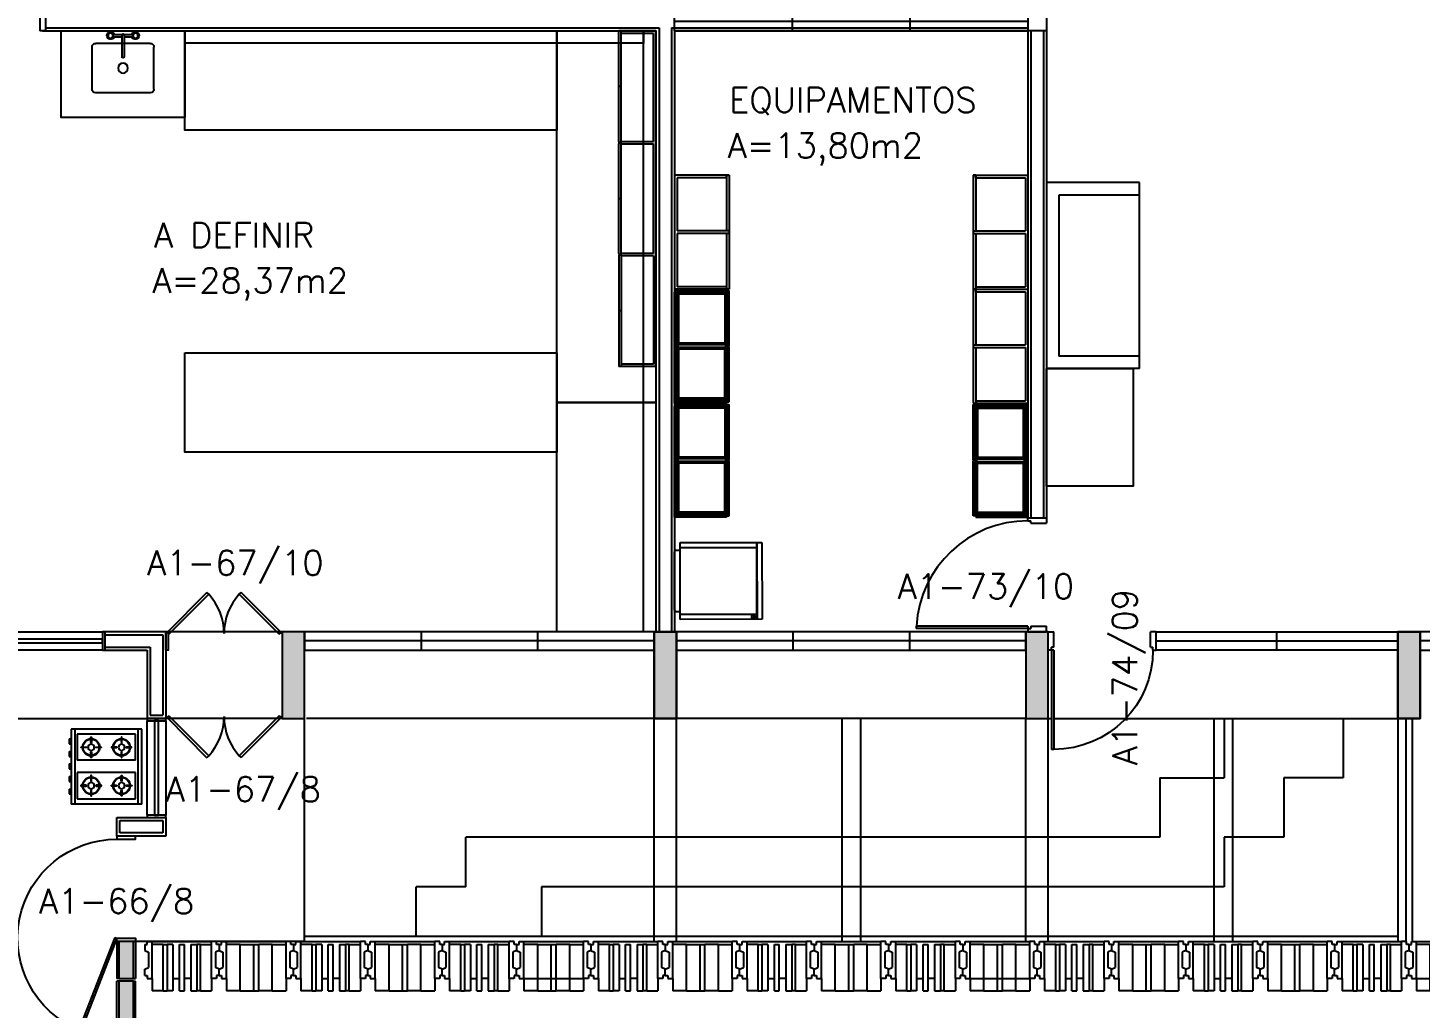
# Model space of a CAD drawing. Header units: inches. Extents: x -15 to 119, y -6 to 56.
# Drawn here: x 64.06 to 75.29, y -0.11 to 7.8 of the extents above; entities that cross this region are included whole.
import ezdxf

# ---------------------------------------------------------------- set-up
doc = ezdxf.new("R2010")
doc.units = ezdxf.units.IN
doc.header["$MEASUREMENT"] = 0
doc.header["$PDMODE"] = 1
doc.linetypes.add('HIDDEN', pattern=[9.525, 6.35, -3.175])
doc.linetypes.add('HIDDEN2', pattern=[4.7625, 3.175, -1.5875])
doc.layers.get('0').update_dxf_attribs({"linetype": 'CONTINUOUS'})
for name, color, linetype in [('ar-acesso', 2, 'CONTINUOUS'), ('ar-alv', 2, 'CONTINUOUS'), ('ar-armario180', 1, 'CONTINUOUS'), ('ar-armarioproj', 1, 'HIDDEN'), ('ar-brs', 1, 'CONTINUOUS'), ('ar-cap', 2, 'CONTINUOUS'), ('ar-castelo', 2, 'CONTINUOUS'), ('ar-copa', 1, 'CONTINUOUS'), ('ar-esc', 2, 'CONTINUOUS'), ('ar-esq', 2, 'CONTINUOUS'), ('ar-estc', 3, 'CONTINUOUS'), ('ar-estc-b', 253, 'CONTINUOUS'), ('ar-porta', 1, 'CONTINUOUS'), ('ar-proj', 1, 'HIDDEN'), ('ar-reboco', 2, 'CONTINUOUS'), ('armario piso-teto', 2, 'CONTINUOUS'), ('armario-proj', 1, 'HIDDEN2'), ('armariop-t01', 1, 'CONTINUOUS'), ('banc', 1, 'CONTINUOUS'), ('brs-proj', 1, 'HIDDEN'), ('brs1', 2, 'CONTINUOUS'), ('brs2', 1, 'CONTINUOUS'), ('brs3', 1, 'CONTINUOUS'), ('brs4', 1, 'CONTINUOUS'), ('brs5', 1, 'CONTINUOUS'), ('cap01', 2, 'CONTINUOUS'), ('cap02', 1, 'CONTINUOUS'), ('cong', 7, 'CONTINUOUS'), ('COZ1', 1, 'CONTINUOUS'), ('COZ2', 1, 'CONTINUOUS'), ('ENDEREÇO', 2, 'CONTINUOUS'), ('esq-01', 3, 'CONTINUOUS'), ('esq-02', 2, 'CONTINUOUS'), ('estc-01', 3, 'CONTINUOUS'), ('h-estc', 8, 'CONTINUOUS'), ('ptm', 2, 'CONTINUOUS'), ('ptm1', 1, 'CONTINUOUS'), ('TRNR1', 1, 'CONTINUOUS')]:
    doc.layers.add(name, color=color, linetype=linetype)
doc.styles.add('UNB-100', font='simplex.shx', dxfattribs={"height": 0.2})

# ---------------------------------------------------------------- blocks, each defined once
blk = doc.blocks.new('plr01-01p')
at = {"layer": 'h-estc'}
blk.add_hatch(color=256, dxfattribs=at).paths.add_polyline_path([(0.09, 0.075), (-0.09, 0.075), (-0.09, -0.625), (0.09, -0.625)])
at = {"layer": 'cong'}
blk.add_point((0, 0), dxfattribs=at)
at = {"layer": 'estc-01'}
blk.add_lwpolyline([(-0.09, 0.075), (-0.09, -0.625), (0.09, -0.625), (0.09, 0.075)], close=True, dxfattribs=at)
blk = doc.blocks.new('esq02-01p')
at = {"layer": 'cong'}
blk.add_point((0, 0), dxfattribs=at)
at = {"layer": 'esq-01'}
for p, q in [((2.91, 0), (0.09, 0)), ((1.03, -0.075), (1.03, 0.075)), ((1.97, -0.075), (1.97, 0.075))]:
    blk.add_line(p, q, dxfattribs=at)
at = {"layer": 'esq-02'}
blk.add_lwpolyline([(2.91, -0.075), (0.09, -0.075), (0.09, 0.075), (2.91, 0.075)], close=True, dxfattribs=at)
blk = doc.blocks.new('cp-01p')
at = {"layer": 'cap01'}
for p, q in [((-0.75, 0.75), (-0.75, 0.65)), ((-0.75, 0.75), (0, 0.75)), ((-0.725, 0.75), (0, 0.75)), ((0, -0.75), (0, 0.75)), ((-0.75, 0.65), (-0.1, 0.65)), ((-0.1, -0.65), (-0.1, 0.65)), ((-0.75, -0.65), (-0.1, -0.65)), ((-0.75, -0.65), (-0.75, -0.75)), ((-0.75, -0.75), (0, -0.75))]:
    blk.add_line(p, q, dxfattribs=at)
at = {"layer": 'cap02'}
blk.add_line((-0.75, 0.65), (-0.75, -0.65), dxfattribs=at)
blk = doc.blocks.new('pm-90-01p')
at = {"layer": 'cong'}
blk.add_point((0, 0), dxfattribs=at)
at = {"layer": 'ptm'}
for p, q in [((0.105, 0.075), (0.105, 0.975)), ((0.125, 0.975), (0.105, 0.975)), ((0.125, 0.075), (0.125, 0.975)), ((0.105, 0.075), (0.08, 0.075)), ((0.08, 0.075), (0.08, -0.075)), ((0.125, 0.075), (0.105, 0.075)), ((0.125, 0.075), (0.105, 0.075)), ((0.105, 0.075), (0.105, 0.05)), ((0.125, 0.05), (0.105, 0.05)), ((0.125, 0.05), (0.125, -0.075)), ((0.955, 0.05), (0.955, -0.075)), ((0.955, 0.05), (0.975, 0.05)), ((0.975, 0.075), (1, 0.075)), ((0.975, 0.075), (0.975, 0.05)), ((1, 0.075), (1, -0.075)), ((0.08, -0.075), (0.125, -0.075)), ((1, -0.075), (0.955, -0.075))]:
    blk.add_line(p, q, dxfattribs=at)
at = {"layer": 'ptm', "color": 1}
blk.add_arc((0.073, 0.074), 0.902, 0.054, 86.687, dxfattribs=at)
blk = doc.blocks.new('pm-80-01p')
at = {"layer": 'cong'}
blk.add_point((0, 0), dxfattribs=at)
at = {"layer": 'ptm'}
for p, q in [((0.105, 0.075), (0.105, 0.875)), ((0.125, 0.875), (0.105, 0.875)), ((0.125, 0.075), (0.125, 0.875)), ((0.105, 0.075), (0.08, 0.075)), ((0.08, 0.075), (0.08, -0.075)), ((0.125, 0.075), (0.105, 0.075)), ((0.105, 0.075), (0.105, 0.05)), ((0.125, 0.05), (0.105, 0.05)), ((0.125, 0.05), (0.125, -0.075)), ((0.905, 0.05), (0.905, -0.075)), ((0.905, 0.05), (0.925, 0.05)), ((0.925, 0.075), (0.95, 0.075)), ((0.925, 0.075), (0.925, 0.05)), ((0.95, 0.075), (0.95, -0.075)), ((0.08, -0.075), (0.125, -0.075)), ((0.95, -0.075), (0.905, -0.075))]:
    blk.add_line(p, q, dxfattribs=at)
at = {"layer": 'ptm', "color": 1}
blk.add_arc((0.125, 0.075), 0.8, 360, 90, dxfattribs=at)
blk = doc.blocks.new('esq05-01p')
at = {"layer": 'cong'}
blk.add_point((0, 0), dxfattribs=at)
at = {"layer": 'esq-01'}
blk.add_line((2.0375, 0), (0.09, 0), dxfattribs=at)
at = {"layer": 'esq-02'}
blk.add_line((1.06375, 0.075), (1.06375, -0.075), dxfattribs=at)
blk.add_lwpolyline([(2.0375, -0.075), (0.09, -0.075), (0.09, 0.075), (2.0375, 0.075), (2.0375, -0.075)], close=True, dxfattribs=at)
at = {"xscale": -1}
blk.add_blockref('pm-80-01p', (2.9875, 0), dxfattribs=at)
blk = doc.blocks.new('esq03a-01p')
at = {"layer": 'cong'}
for p in [(0, 0), (0, -0.55)]:
    blk.add_point(p, dxfattribs=at)
at = {"layer": 'esq-02'}
for p, q in [((0.09, 0.075), (1.03, 0.075)), ((0.09, -0.625), (1.03, -0.625))]:
    blk.add_line(p, q, dxfattribs=at)
at = {"layer": 'ptm'}
for p, q in [((0.1, 0.069), (0.423, 0.391)), ((0.114, 0.054), (0.437, 0.377)), ((0.437, 0.377), (0.423, 0.391)), ((0.683, 0.377), (0.698, 0.392)), ((1.006, 0.054), (0.683, 0.377)), ((1.02, 0.069), (0.698, 0.392)), ((0.114, 0.054), (0.1, 0.069)), ((0.114, 0.054), (0.1, 0.069)), ((1.006, 0.054), (1.02, 0.069)), ((1.006, 0.054), (1.02, 0.069)), ((0.114, -0.604), (0.1, -0.619)), ((0.114, -0.604), (0.1, -0.619)), ((0.1, -0.619), (0.423, -0.941)), ((0.114, -0.604), (0.437, -0.927)), ((1.006, -0.604), (0.683, -0.927)), ((1.02, -0.619), (0.698, -0.942)), ((1.006, -0.604), (1.02, -0.619)), ((1.006, -0.604), (1.02, -0.619)), ((0.437, -0.927), (0.423, -0.941)), ((0.683, -0.927), (0.698, -0.942))]:
    blk.add_line(p, q, dxfattribs=at)
at = {"layer": 'ptm1'}
for centre, start, end in [((0.09, 0.06), 0, 42.4258), ((1.03, 0.06), 137.5157, 180), ((0.09, -0.61), 317.5742, 360), ((1.03, -0.61), 180, 222.4843)]:
    blk.add_arc(centre, 0.47, start, end, dxfattribs=at)
blk = doc.blocks.new('FG-08P')
at = {"layer": 'COZ1'}
for p, q in [((-303, 0), (-303, -570)), ((-303, 0), (302, 0)), ((302, 0), (302, -570)), ((302, -570), (-303, -570))]:
    blk.add_line(p, q, dxfattribs=at)
for points in [[(-158, -83), (-158, -123, 1), (-152, -123), (-152, -83, 1)], [(157, -83), (157, -123, -1), (152, -123), (152, -83, -1)], [(-235, -165), (-195, -165, 1), (-195, -160), (-235, -160, 1)], [(-152, -243), (-152, -203, 1), (-158, -203), (-158, -243, 1)], [(-75, -160), (-115, -160, 1), (-115, -165), (-75, -165, 1)], [(75, -160), (115, -160, -1), (115, -165), (75, -165, -1)], [(152, -243), (152, -203, -1), (157, -203), (157, -243, -1)], [(235, -165), (195, -165, -1), (195, -160), (235, -160, -1)], [(-152, -328), (-152, -368, -1), (-158, -368), (-158, -328, -1)], [(152, -328), (152, -368, 1), (157, -368), (157, -328, 1)], [(-235, -405), (-195, -405, -1), (-195, -410), (-235, -410, -1)], [(-158, -488), (-158, -447, -1), (-152, -447), (-152, -488, -1)], [(-75, -410), (-115, -410, -1), (-115, -405), (-75, -405, -1)], [(75, -410), (115, -410, 1), (115, -405), (75, -405, 1)], [(157, -488), (157, -447, 1), (152, -447), (152, -488, 1)], [(235, -405), (195, -405, 1), (195, -410), (235, -410, 1)]]:
    blk.add_lwpolyline(points, format="xyb", close=True, dxfattribs=at)
for centre in [(-155, -163), (155, -163), (-155, -408), (155, -408)]:
    blk.add_circle(centre, 25, dxfattribs=at)
at = {"layer": 'COZ2'}
for p, q in [((-303, -30), (302, -30)), ((-260, -520), (-260, -50)), ((-260, -50), (-50, -50)), ((-50, -50), (-50, -520)), ((50, -50), (260, -50)), ((50, -50), (260, -50)), ((50, -50), (50, -520)), ((260, -50), (260, -520)), ((302, -540), (-303, -540)), ((-50, -520), (-260, -520)), ((260, -520), (50, -520)), ((260, -520), (50, -520)), ((-222, -585), (-222, -570)), ((-182, -585), (-222, -585)), ((-182, -585), (-182, -570)), ((-121, -585), (-121, -570)), ((-81, -585), (-121, -585)), ((-81, -585), (-81, -570)), ((-20, -585), (-20, -570)), ((20, -585), (-20, -585)), ((20, -585), (20, -570)), ((81, -585), (81, -570)), ((121, -585), (81, -585)), ((121, -585), (121, -570)), ((182, -585), (182, -570)), ((222, -585), (182, -585)), ((222, -585), (222, -570))]:
    blk.add_line(p, q, dxfattribs=at)
for centre, radius, start, end in [((-155, -163), 70, 92.0467, 177.9533), ((-155, -163), 65, 92.2042, 177.7958), ((-155, -163), 70, 2.0467, 87.9533), ((-155, -163), 65, 2.2042, 87.7958), ((155, -163), 70, 92.0467, 177.9533), ((155, -163), 65, 92.2042, 177.7958), ((155, -163), 70, 2.0467, 87.9533), ((155, -163), 65, 2.2042, 87.7958), ((-155, -163), 70, 182.0467, 267.9533), ((-155, -163), 65, 182.2042, 267.7958), ((-155, -163), 65, 272.2042, 357.7958), ((-155, -163), 70, 272.0467, 357.9533), ((155, -163), 70, 182.0467, 267.9533), ((155, -163), 65, 182.2042, 267.7958), ((155, -163), 65, 272.2042, 357.7958), ((155, -163), 70, 272.0467, 357.9533), ((-155, -408), 70, 92.0467, 177.9533), ((-155, -408), 70, 182.0467, 267.9533), ((-155, -408), 65, 92.2042, 177.7958), ((-155, -408), 65, 182.2042, 267.7958), ((-155, -408), 70, 2.0467, 87.9533), ((-155, -408), 65, 272.2042, 357.7958), ((-155, -408), 70, 272.0467, 357.9533), ((-155, -408), 65, 2.2042, 87.7958), ((155, -408), 70, 92.0467, 177.9533), ((155, -408), 70, 182.0467, 267.9533), ((155, -408), 65, 92.2042, 177.7958), ((155, -408), 65, 182.2042, 267.7958), ((155, -408), 70, 2.0467, 87.9533), ((155, -408), 65, 2.2042, 87.7958), ((155, -408), 65, 272.2042, 357.7958), ((155, -408), 70, 272.0467, 357.9533)]:
    blk.add_arc(centre, radius, start, end, dxfattribs=at)
blk = doc.blocks.new('esc01-01p')
at = {"layer": 'h-estc'}
for points in [[(1.59, 2.745), (1.71, 2.745), (1.71, 3.245), (1.59, 3.245)], [(1.71, 2.725), (1.59, 2.725), (1.59, 2.425), (1.71, 2.425)]]:
    blk.add_hatch(color=256, dxfattribs=at).paths.add_polyline_path(points)
at = {"layer": 'ar-alv'}
for p, q in [((1.6, 1.55), (1.6, 1.45)), ((1.945, 1.55), (1.6, 1.55)), ((1.945, 1.45), (1.945, 1.55)), ((1.6, 1.45), (1.945, 1.45)), ((1.845, 0.05), (1.845, 0.6)), ((1.845, 0.6), (1.945, 0.6)), ((1.945, -0.05), (1.945, 0.6)), ((1.48, 0.05), (1.845, 0.05)), ((1.48, -0.05), (1.945, -0.05))]:
    blk.add_line(p, q, dxfattribs=at)
at = {"layer": 'ar-reboco'}
for p, q in [((1.575, 4.67), (1.575, 2.745)), ((1.725, 4.67), (1.725, 2.745)), ((1.59, 2.745), (1.575, 2.745)), ((1.575, 2.425), (1.575, 2.725)), ((1.59, 2.725), (1.575, 2.725)), ((1.71, 2.745), (1.725, 2.745)), ((1.71, 2.725), (1.725, 2.725)), ((1.725, 2.425), (1.725, 2.725)), ((1.97, 1.575), (1.575, 1.575)), ((1.575, 1.575), (1.575, 1.425)), ((1.97, 1.425), (1.97, 1.575)), ((1.575, 1.425), (1.97, 1.425)), ((1.82, 0.625), (1.97, 0.625)), ((1.82, 0.075), (1.82, 0.625)), ((1.97, -0.075), (1.97, 0.625)), ((1.48, 0.075), (1.82, 0.075)), ((1.97, -0.075), (1.48, -0.075))]:
    blk.add_line(p, q, dxfattribs=at)
at = {"layer": 'banc', "color": 1}
blk.add_line((0.09, 0.625), (1.82, 0.625), dxfattribs=at)
at = {"layer": 'esq-01'}
for points in [[(1.88, 1.405), (1.91, 1.405), (1.91, 0.645), (1.88, 0.645)], [(1.46, 0.015), (1.46, -0.015), (0.6, -0.015), (0.6, 0.015)]]:
    blk.add_lwpolyline(points, close=True, dxfattribs=at)
at = {"layer": 'esq-02'}
for points in [[(1.82, 1.425), (1.97, 1.425), (1.97, 1.405), (1.82, 1.405)], [(1.97, 1.405), (1.82, 1.405), (1.82, 0.645), (1.97, 0.645)], [(1.97, 0.625), (1.82, 0.625), (1.82, 0.645), (1.97, 0.645)], [(1.46, -0.075), (1.46, 0.075), (0.6, 0.075), (0.6, -0.075)], [(1.48, 0.075), (1.48, -0.075), (1.46, -0.075), (1.46, 0.075)], [(1.97, 0.075), (1.97, -0.075), (1.99, -0.075), (1.99, 0.075)]]:
    blk.add_lwpolyline(points, close=True, dxfattribs=at)
at = {"layer": 'estc-01'}
for points in [[(1.71, 2.745), (1.59, 2.745), (1.59, 3.245), (1.71, 3.245)], [(1.59, 2.725), (1.71, 2.725), (1.71, 2.425), (1.59, 2.425)]]:
    blk.add_lwpolyline(points, close=True, dxfattribs=at)
at = {"layer": 'ptm'}
for p, q in [((1.575, 2.4), (1.285, 3.146)), ((1.558, 2.394), (1.269, 3.139)), ((1.558, 2.394), (1.575, 2.4)), ((1.575, 1.6), (1.725, 1.6))]:
    blk.add_line(p, q, dxfattribs=at)
for points in [[(1.575, 2.4), (1.725, 2.4), (1.725, 2.425), (1.575, 2.425)], [(1.575, 1.6), (1.725, 1.6), (1.725, 1.575), (1.575, 1.575)]]:
    blk.add_lwpolyline(points, close=True, dxfattribs=at)
at = {"layer": 'ptm', "color": 1}
blk.add_arc((1.575, 2.4), 0.8, 112.5061, 270, dxfattribs=at)
at = {"layer": 'ar-copa', "xscale": 0.001, "yscale": 0.001, "zscale": 0.001, "rotation": 270}
blk.add_blockref('FG-08P', (1.776, 1.013), dxfattribs=at)
blk = doc.blocks.new('brs01-01p-leste')
at = {"layer": 'brs1'}
for p, q in [((-2.98, 0.225), (-2.94, 0.225)), ((-2.98, 0.2), (-2.98, 0.225)), ((-2.94, -0.075), (-2.94, 0.225)), ((-2.42, 0.225), (-2.46, 0.225)), ((-2.46, -0.075), (-2.46, 0.225)), ((-2.42, 0.2), (-2.42, 0.225)), ((-2.38, 0.225), (-2.34, 0.225)), ((-2.38, 0.2), (-2.38, 0.225)), ((-2.34, -0.075), (-2.34, 0.225)), ((-1.82, 0.225), (-1.86, 0.225)), ((-1.86, -0.075), (-1.86, 0.225)), ((-1.82, 0.2), (-1.82, 0.225)), ((-1.78, 0.225), (-1.74, 0.225)), ((-1.78, 0.2), (-1.78, 0.225)), ((-1.74, -0.075), (-1.74, 0.225)), ((-1.22, 0.225), (-1.26, 0.225)), ((-1.26, -0.075), (-1.26, 0.225)), ((-1.22, 0.2), (-1.22, 0.225)), ((-1.18, 0.225), (-1.14, 0.225)), ((-1.18, 0.2), (-1.18, 0.225)), ((-1.14, -0.075), (-1.14, 0.225)), ((-0.62, 0.225), (-0.66, 0.225)), ((-0.66, -0.075), (-0.66, 0.225)), ((-0.62, 0.2), (-0.62, 0.225)), ((-0.58, 0.225), (-0.54, 0.225)), ((-0.58, 0.2), (-0.58, 0.225)), ((-0.54, -0.075), (-0.54, 0.225)), ((-0.02, 0.225), (-0.06, 0.225)), ((-0.06, -0.075), (-0.06, 0.225)), ((-0.02, 0.2), (-0.02, 0.225)), ((-3, 0.2), (-2.98, 0.2)), ((-3, 0.2), (-3, 0.15)), ((-3, 0.15), (-2.97, 0.137)), ((-2.97, 0.137), (-2.97, 0.013)), ((-2.4, 0.15), (-2.43, 0.137)), ((-2.43, 0.137), (-2.43, 0.013)), ((-2.4, 0.2), (-2.42, 0.2)), ((-2.4, 0.2), (-2.38, 0.2)), ((-2.4, 0.2), (-2.4, 0.15)), ((-2.4, 0.2), (-2.4, 0.15)), ((-2.4, 0.15), (-2.37, 0.137)), ((-2.37, 0.137), (-2.37, 0.013)), ((-1.8, 0.15), (-1.83, 0.137)), ((-1.83, 0.137), (-1.83, 0.013)), ((-1.8, 0.2), (-1.82, 0.2)), ((-1.8, 0.2), (-1.78, 0.2)), ((-1.8, 0.2), (-1.8, 0.15)), ((-1.8, 0.2), (-1.8, 0.15)), ((-1.8, 0.15), (-1.77, 0.137)), ((-1.77, 0.137), (-1.77, 0.013)), ((-1.2, 0.15), (-1.23, 0.137)), ((-1.23, 0.137), (-1.23, 0.013)), ((-1.2, 0.2), (-1.22, 0.2)), ((-1.2, 0.2), (-1.18, 0.2)), ((-1.2, 0.2), (-1.2, 0.15)), ((-1.2, 0.2), (-1.2, 0.15)), ((-1.2, 0.15), (-1.17, 0.137)), ((-1.17, 0.137), (-1.17, 0.013)), ((-0.6, 0.15), (-0.63, 0.137)), ((-0.63, 0.137), (-0.63, 0.013)), ((-0.6, 0.2), (-0.62, 0.2)), ((-0.6, 0.2), (-0.6, 0.15)), ((-0.6, 0.2), (-0.58, 0.2)), ((-0.6, 0.2), (-0.6, 0.15)), ((-0.6, 0.15), (-0.57, 0.137)), ((-0.57, 0.137), (-0.57, 0.013)), ((0, 0.15), (-0.03, 0.137)), ((-0.03, 0.137), (-0.03, 0.013)), ((0, 0.2), (-0.02, 0.2)), ((0, 0.2), (0, 0.15)), ((-3, 0), (-2.97, 0.013)), ((-2.4, 0), (-2.43, 0.013)), ((-2.4, 0), (-2.37, 0.013)), ((-1.8, 0), (-1.83, 0.013)), ((-1.8, 0), (-1.77, 0.013)), ((-1.2, 0), (-1.23, 0.013)), ((-1.2, 0), (-1.17, 0.013)), ((-0.6, 0), (-0.63, 0.013)), ((-0.6, 0), (-0.57, 0.013)), ((0, 0), (-0.03, 0.013)), ((-3, -0.05), (-3, 0)), ((-3, -0.05), (-2.98, -0.05)), ((-2.98, -0.05), (-2.98, -0.075)), ((-2.98, -0.075), (-2.94, -0.075)), ((-2.42, -0.075), (-2.46, -0.075)), ((-2.42, -0.05), (-2.42, -0.075)), ((-2.4, -0.05), (-2.42, -0.05)), ((-2.4, -0.05), (-2.4, 0)), ((-2.4, -0.05), (-2.4, 0)), ((-2.4, -0.05), (-2.38, -0.05)), ((-2.38, -0.05), (-2.38, -0.075)), ((-2.38, -0.075), (-2.34, -0.075)), ((-1.82, -0.075), (-1.86, -0.075)), ((-1.82, -0.05), (-1.82, -0.075)), ((-1.8, -0.05), (-1.82, -0.05)), ((-1.8, -0.05), (-1.8, 0)), ((-1.8, -0.05), (-1.8, 0)), ((-1.8, -0.05), (-1.78, -0.05)), ((-1.78, -0.05), (-1.78, -0.075)), ((-1.78, -0.075), (-1.74, -0.075)), ((-1.22, -0.075), (-1.26, -0.075)), ((-1.22, -0.05), (-1.22, -0.075)), ((-1.2, -0.05), (-1.22, -0.05)), ((-1.2, -0.05), (-1.2, 0)), ((-1.2, -0.05), (-1.2, 0)), ((-1.2, -0.05), (-1.18, -0.05)), ((-1.18, -0.05), (-1.18, -0.075)), ((-1.18, -0.075), (-1.14, -0.075)), ((-0.62, -0.075), (-0.66, -0.075)), ((-0.62, -0.05), (-0.62, -0.075)), ((-0.6, -0.05), (-0.62, -0.05)), ((-0.6, -0.05), (-0.6, 0)), ((-0.6, -0.05), (-0.6, 0)), ((-0.6, -0.05), (-0.58, -0.05)), ((-0.58, -0.05), (-0.58, -0.075)), ((-0.58, -0.075), (-0.54, -0.075)), ((-0.02, -0.075), (-0.06, -0.075)), ((-0.02, -0.05), (-0.02, -0.075)), ((0, -0.05), (-0.02, -0.05)), ((0, -0.05), (0, 0))]:
    blk.add_line(p, q, dxfattribs=at)
at = {"layer": 'brs2'}
for p, q in [((-2.94, 0.225), (-2.46, 0.225)), ((-2.34, 0.225), (-1.86, 0.225)), ((-1.74, 0.225), (-1.26, 0.225)), ((-1.14, 0.225), (-0.66, 0.225)), ((-0.54, 0.225), (-0.06, 0.225)), ((-2.229, 0.2), (-2.12, 0.2)), ((-1.971, 0.2), (-2.08, 0.2)), ((-1.029, 0.2), (-0.92, 0.2)), ((-0.771, 0.2), (-0.88, 0.2)), ((-2.772, -0.075), (-2.72, -0.075)), ((-2.628, -0.075), (-2.68, -0.075)), ((-1.572, -0.075), (-1.52, -0.075)), ((-1.428, -0.075), (-1.48, -0.075)), ((-0.372, -0.075), (-0.32, -0.075)), ((-0.228, -0.075), (-0.28, -0.075)), ((-2.229, -0.175), (-2.12, -0.175)), ((-1.971, -0.175), (-2.08, -0.175)), ((-1.029, -0.175), (-0.92, -0.175)), ((-0.771, -0.175), (-0.88, -0.175))]:
    blk.add_line(p, q, dxfattribs=at)
at = {"layer": 'brs3'}
for p, q in [((-2.82, 0.2), (-2.82, -0.175)), ((-2.772, 0.2), (-2.82, 0.2)), ((-2.772, 0.2), (-2.772, -0.175)), ((-2.628, 0.2), (-2.628, -0.175)), ((-2.628, 0.2), (-2.58, 0.2)), ((-2.58, 0.2), (-2.58, -0.175)), ((-2.12, -0.175), (-2.12, 0.2)), ((-2.12, 0.2), (-2.08, 0.2)), ((-2.08, -0.175), (-2.08, 0.2)), ((-1.62, 0.2), (-1.62, -0.175)), ((-1.572, 0.2), (-1.62, 0.2)), ((-1.572, 0.2), (-1.572, -0.175)), ((-1.428, 0.2), (-1.428, -0.175)), ((-1.428, 0.2), (-1.38, 0.2)), ((-1.38, 0.2), (-1.38, -0.175)), ((-0.92, -0.175), (-0.92, 0.2)), ((-0.92, 0.2), (-0.88, 0.2)), ((-0.88, -0.175), (-0.88, 0.2)), ((-0.42, 0.2), (-0.42, -0.175)), ((-0.372, 0.2), (-0.42, 0.2)), ((-0.372, 0.2), (-0.372, -0.175)), ((-0.228, 0.2), (-0.228, -0.175)), ((-0.228, 0.2), (-0.18, 0.2)), ((-0.18, 0.2), (-0.18, -0.175)), ((-2.772, -0.175), (-2.82, -0.175)), ((-2.628, -0.175), (-2.58, -0.175)), ((-2.12, -0.175), (-2.08, -0.175)), ((-1.572, -0.175), (-1.62, -0.175)), ((-1.428, -0.175), (-1.38, -0.175)), ((-0.92, -0.175), (-0.88, -0.175)), ((-0.372, -0.175), (-0.42, -0.175)), ((-0.228, -0.175), (-0.18, -0.175))]:
    blk.add_line(p, q, dxfattribs=at)
at = {"layer": 'brs4'}
for p, q in [((-2.85, 0.2), (-2.94, 0.2)), ((-2.85, -0.175), (-2.85, 0.2)), ((-2.85, 0.2), (-2.82, 0.2)), ((-2.72, -0.175), (-2.72, 0.2)), ((-2.72, 0.2), (-2.68, 0.2)), ((-2.68, -0.175), (-2.68, 0.2)), ((-2.55, 0.2), (-2.58, 0.2)), ((-2.55, 0.2), (-2.46, 0.2)), ((-2.55, -0.175), (-2.55, 0.2)), ((-2.229, 0.2), (-2.34, 0.2)), ((-2.229, -0.175), (-2.229, 0.2)), ((-1.971, 0.2), (-1.86, 0.2)), ((-1.971, -0.175), (-1.971, 0.2)), ((-1.65, 0.2), (-1.74, 0.2)), ((-1.65, -0.175), (-1.65, 0.2)), ((-1.65, 0.2), (-1.62, 0.2)), ((-1.52, -0.175), (-1.52, 0.2)), ((-1.52, 0.2), (-1.48, 0.2)), ((-1.48, -0.175), (-1.48, 0.2)), ((-1.35, 0.2), (-1.38, 0.2)), ((-1.35, 0.2), (-1.26, 0.2)), ((-1.35, -0.175), (-1.35, 0.2)), ((-1.029, 0.2), (-1.14, 0.2)), ((-1.029, -0.175), (-1.029, 0.2)), ((-0.771, 0.2), (-0.66, 0.2)), ((-0.771, -0.175), (-0.771, 0.2)), ((-0.45, 0.2), (-0.54, 0.2)), ((-0.45, -0.175), (-0.45, 0.2)), ((-0.45, 0.2), (-0.42, 0.2)), ((-0.32, -0.175), (-0.32, 0.2)), ((-0.32, 0.2), (-0.28, 0.2)), ((-0.28, -0.175), (-0.28, 0.2)), ((-0.15, 0.2), (-0.18, 0.2)), ((-0.15, 0.2), (-0.06, 0.2)), ((-0.15, -0.175), (-0.15, 0.2)), ((-2.94, -0.075), (-2.94, -0.175)), ((-2.46, -0.075), (-2.46, -0.175)), ((-2.34, -0.075), (-2.34, -0.175)), ((-1.86, -0.075), (-1.86, -0.175)), ((-1.74, -0.075), (-1.74, -0.175)), ((-1.26, -0.075), (-1.26, -0.175)), ((-1.14, -0.075), (-1.14, -0.175)), ((-0.66, -0.075), (-0.66, -0.175)), ((-0.54, -0.075), (-0.54, -0.175)), ((-0.06, -0.075), (-0.06, -0.175)), ((-2.85, -0.175), (-2.94, -0.175)), ((-2.85, -0.175), (-2.82, -0.175)), ((-2.72, -0.175), (-2.68, -0.175)), ((-2.55, -0.175), (-2.58, -0.175)), ((-2.55, -0.175), (-2.46, -0.175)), ((-2.229, -0.175), (-2.34, -0.175)), ((-1.971, -0.175), (-1.86, -0.175)), ((-1.65, -0.175), (-1.74, -0.175)), ((-1.65, -0.175), (-1.62, -0.175)), ((-1.52, -0.175), (-1.48, -0.175)), ((-1.35, -0.175), (-1.38, -0.175)), ((-1.35, -0.175), (-1.26, -0.175)), ((-1.029, -0.175), (-1.14, -0.175)), ((-0.771, -0.175), (-0.66, -0.175)), ((-0.45, -0.175), (-0.54, -0.175)), ((-0.45, -0.175), (-0.42, -0.175)), ((-0.32, -0.175), (-0.28, -0.175)), ((-0.15, -0.175), (-0.18, -0.175)), ((-0.15, -0.175), (-0.06, -0.175))]:
    blk.add_line(p, q, dxfattribs=at)
at = {"layer": 'cong'}
for p in [(-2.4, 0), (-1.8, 0), (-1.2, 0), (-0.6, 0), (0, 0)]:
    blk.add_point(p, dxfattribs=at)
blk = doc.blocks.new('BRS01-03C')
at = {"layer": 'brs-proj'}
blk.add_line((0.54, 0.075), (0.06, 0.075), dxfattribs=at)
at = {"layer": 'brs1'}
for p, q in [((0, 0.05), (0.02, 0.05)), ((0, 0.05), (0, 0)), ((0, 0), (0.03, -0.013)), ((0.02, 0.075), (0.06, 0.075)), ((0.02, 0.05), (0.02, 0.075)), ((0.06, 0.075), (0.06, -0.225)), ((0.54, 0.075), (0.54, -0.225)), ((0.58, 0.075), (0.54, 0.075)), ((0.6, 0), (0.57, -0.013)), ((0.58, 0.05), (0.58, 0.075)), ((0.6, 0.05), (0.58, 0.05)), ((0.6, 0.05), (0.6, 0)), ((0.03, -0.137), (0.03, -0.013)), ((0.57, -0.137), (0.57, -0.013)), ((0, -0.15), (0.03, -0.137)), ((0, -0.2), (0, -0.15)), ((0, -0.2), (0.02, -0.2)), ((0.02, -0.2), (0.02, -0.225)), ((0.6, -0.15), (0.57, -0.137)), ((0.58, -0.2), (0.58, -0.225)), ((0.6, -0.2), (0.58, -0.2)), ((0.6, -0.2), (0.6, -0.15)), ((0.02, -0.225), (0.06, -0.225)), ((0.58, -0.225), (0.54, -0.225))]:
    blk.add_line(p, q, dxfattribs=at)
at = {"layer": 'brs2'}
blk.add_line((0.54, -0.225), (0.06, -0.225), dxfattribs=at)
at = {"layer": 'brs3'}
for p, q in [((0.28, 0.175), (0.28, -0.2)), ((0.32, 0.175), (0.28, 0.175)), ((0.32, 0.175), (0.32, -0.2)), ((0.32, -0.2), (0.28, -0.2))]:
    blk.add_line(p, q, dxfattribs=at)
at = {"layer": 'brs4'}
for p, q in [((0.06, 0.075), (0.06, 0.175)), ((0.171, 0.175), (0.06, 0.175)), ((0.171, 0.175), (0.171, -0.2)), ((0.429, 0.175), (0.54, 0.175)), ((0.429, 0.175), (0.429, -0.2)), ((0.54, 0.075), (0.54, 0.175)), ((0.171, -0.2), (0.06, -0.2)), ((0.429, -0.2), (0.54, -0.2))]:
    blk.add_line(p, q, dxfattribs=at)
at = {"layer": 'brs4', "color": 1}
for p, q in [((0.171, 0.175), (0.28, 0.175)), ((0.429, 0.175), (0.32, 0.175)), ((0.171, -0.2), (0.28, -0.2)), ((0.429, -0.2), (0.32, -0.2))]:
    blk.add_line(p, q, dxfattribs=at)
at = {"layer": 'brs5'}
blk.add_line((0.54, 0.075), (0.06, 0.075), dxfattribs=at)
at = {"layer": 'cong'}
blk.add_point((0, 0), dxfattribs=at)
blk = doc.blocks.new('esq16d-01p')
at = {"layer": 'cong'}
blk.add_point((-0.015, 0), dxfattribs=at)
at = {"layer": 'esq-01'}
for p, q in [((2.925, 0), (0.075, 0)), ((1.025, -0.075), (1.025, 0.075)), ((1.975, -0.075), (1.975, 0.075))]:
    blk.add_line(p, q, dxfattribs=at)
at = {"layer": 'esq-02'}
blk.add_lwpolyline([(2.925, -0.075), (0.075, -0.075), (0.075, 0.075), (2.925, 0.075)], close=True, dxfattribs=at)
blk = doc.blocks.new('bnc-10p')
at = {"layer": 'banc'}
blk.add_lwpolyline([(-0.475, 0), (0.475, 0), (0.475, 0.7), (-0.475, 0.7)], close=True, dxfattribs=at)
at = {"layer": 'cong'}
blk.add_point((0, 0), dxfattribs=at)
blk = doc.blocks.new('mob-ar5')
at = {"layer": 'armario piso-teto'}
for p, q in [((-0.48, 0.44), (0.44, 0.44)), ((-0.48, 0.42), (-0.48, 0.44)), ((-0.48, 0.44), (-0.48, 0.42)), ((-0.48, 0.42), (-0.48, 0)), ((-0.46, 0.42), (-0.48, 0.42)), ((-0.47, 0.42), (-0.03, 0.42)), ((-0.46, 0.42), (-0.46, 0.02)), ((-0.03, 0.44), (-0.03, 0.02)), ((-0.03, 0.44), (-0.03, 0.42)), ((-0.01, 0.44), (-0.01, 0.42)), ((-0.01, 0.44), (-0.01, 0.02)), ((-0.01, 0.42), (0.42, 0.42)), ((0.42, 0.42), (0.42, 0.02)), ((0.42, 0.42), (0.44, 0.42)), ((0.44, 0.44), (0.44, 0)), ((-0.48, 0), (0.44, 0)), ((-0.46, 0.02), (-0.03, 0.02)), ((-0.01, 0.02), (0.42, 0.02))]:
    blk.add_line(p, q, dxfattribs=at)
at = {"layer": 'cong'}
blk.add_point((0, 0), dxfattribs=at)
blk = doc.blocks.new('mob-ar5m')
at = {"layer": 'armario piso-teto'}
for p, q in [((-0.48, 0.42), (-0.48, 0)), ((-0.455, 0.42), (-0.48, 0.42)), ((-0.47, 0.44), (-0.0225, 0.44)), ((-0.47, 0.41), (-0.47, 0.01)), ((-0.47, 0.41), (-0.455, 0.41)), ((-0.46, 0.43), (-0.0325, 0.43)), ((-0.455, 0.41), (-0.455, 0.42)), ((-0.03, 0.42), (-0.03, 0.02)), ((-0.0175, 0.44), (0.43, 0.44)), ((-0.01, 0.42), (-0.01, 0.02)), ((-0.0075, 0.43), (0.42, 0.43)), ((0.415, 0.42), (0.44, 0.42)), ((0.415, 0.41), (0.415, 0.42)), ((0.43, 0.41), (0.415, 0.41)), ((0.43, 0.41), (0.43, 0.01)), ((0.44, 0.42), (0.44, 0)), ((-0.48, 0), (-0.455, 0)), ((-0.47, 0.035), (-0.46, 0.035)), ((-0.47, 0.01), (0.43, 0.01)), ((-0.46, 0.035), (-0.46, 0.02)), ((-0.46, 0.02), (0.42, 0.02)), ((-0.455, 0.01), (-0.455, 0)), ((0.415, 0.01), (0.415, 0)), ((0.44, 0), (0.415, 0)), ((0.42, 0.035), (0.42, 0.02)), ((0.43, 0.035), (0.42, 0.035))]:
    blk.add_line(p, q, dxfattribs=at)
at = {"layer": 'armario piso-teto', "linetype": 'Continuous'}
for p, q in [((-0.47, 0.42), (-0.47, 0.44)), ((-0.46, 0.42), (-0.46, 0.43)), ((-0.0325, 0.42), (-0.0325, 0.43)), ((-0.0325, 0.42), (-0.0075, 0.42)), ((-0.0225, 0.42), (-0.0225, 0.44)), ((-0.0225, 0.42), (-0.0225, 0.44)), ((-0.02, 0.42), (-0.02, 0.405)), ((-0.0175, 0.42), (-0.0175, 0.44)), ((-0.0175, 0.42), (-0.0175, 0.44)), ((-0.0075, 0.42), (-0.0075, 0.43)), ((0.42, 0.42), (0.42, 0.43)), ((0.43, 0.42), (0.43, 0.44)), ((-0.02, 0.02), (-0.02, 0.035))]:
    blk.add_line(p, q, dxfattribs=at)
at = {"layer": 'armario-proj', "linetype": 'HIDDEN2'}
for p, q in [((-0.455, 0.41), (-0.44, 0.41)), ((-0.44, 0.41), (-0.44, 0.02)), ((-0.045, 0.41), (-0.045, 0.02)), ((-0.03, 0.41), (-0.045, 0.41)), ((0.005, 0.41), (0.005, 0.02)), ((0.4, 0.41), (0.4, 0.02)), ((-0.44, 0.035), (-0.045, 0.035)), ((0.005, 0.035), (0.4, 0.035))]:
    blk.add_line(p, q, dxfattribs=at)
at = {"layer": 'armariop-t01', "linetype": 'Continuous'}
for p, q in [((-0.455, 0.42), (-0.0325, 0.42)), ((-0.455, 0.41), (-0.455, 0.02)), ((-0.45, 0.41), (-0.035, 0.41)), ((-0.45, 0.41), (-0.45, 0.025)), ((-0.445, 0.405), (-0.04, 0.405)), ((-0.445, 0.405), (-0.445, 0.03)), ((-0.01, 0.41), (0.005, 0.41)), ((0.415, 0.42), (-0.0075, 0.42)), ((0.41, 0.41), (-0.005, 0.41)), ((0.405, 0.405), (0, 0.405)), ((0.4, 0.4099), (0.415, 0.4099)), ((0.405, 0.405), (0.405, 0.03)), ((0.41, 0.41), (0.41, 0.025)), ((0.415, 0.41), (0.415, 0.02)), ((-0.455, 0), (0.415, 0))]:
    blk.add_line(p, q, dxfattribs=at)
at = {"layer": 'armariop-t01'}
for p, q in [((-0.04, 0.405), (-0.04, 0.03)), ((-0.035, 0.41), (-0.035, 0.025)), ((-0.005, 0.41), (-0.005, 0.025)), ((0, 0.405), (0, 0.03)), ((-0.45, 0.025), (-0.035, 0.025)), ((-0.445, 0.03), (-0.04, 0.03)), ((0.41, 0.025), (-0.005, 0.025)), ((0.405, 0.03), (0, 0.03))]:
    blk.add_line(p, q, dxfattribs=at)
at = {"layer": 'cong'}
blk.add_point((0, 0), dxfattribs=at)
blk = doc.blocks.new('GLDR-01P')
at = {"layer": 'COZ1', "color": 2}
for p, q in [((310, -65), (-310, -65)), ((-310, -65), (-310, -725)), ((310, -725), (310, -65)), ((-310, -725), (310, -725))]:
    blk.add_line(p, q, dxfattribs=at)
at = {"layer": 'COZ2', "color": 2}
for p, q in [((-270, -65), (-270, -680)), ((-250, -40), (-250, -65)), ((230, -20), (-230, -20)), ((250, -65), (250, -40)), ((270, -680), (270, -65)), ((270, -640), (310, -640)), ((-310, -680), (310, -680)), ((-310, -685), (310, -685))]:
    blk.add_line(p, q, dxfattribs=at)
blk.add_circle((290, -660), 9.23, dxfattribs=at)
for centre, start, end in [((-230, -40), 90, 180), ((230, -40), 0, 90)]:
    blk.add_arc(centre, 20, start, end, dxfattribs=at)
blk = doc.blocks.new('bnc-21p')
at = {"layer": 'banc'}
blk.add_lwpolyline([(-1.5, 0), (1.5, 0), (1.5, 0.8), (-1.5, 0.8)], close=True, dxfattribs=at)
at = {"layer": 'cong'}
blk.add_point((0, 0), dxfattribs=at)
blk = doc.blocks.new('bnc-20')
at = {"layer": 'banc'}
blk.add_lwpolyline([(-0.925, 0), (0.925, 0), (0.925, 0.8), (-0.925, 0.8)], close=True, dxfattribs=at)
at = {"layer": 'cong'}
blk.add_point((0, 0), dxfattribs=at)
blk = doc.blocks.new('mob-ar3')
at = {"layer": 'ar-armarioproj'}
for p, q in [((-1.3825, 0), (-1.3825, 0.3)), ((-0.49, 0.3), (-1.3825, 0.3)), ((-1.3825, 0.28), (-1.3825, 0.3)), ((-1.3825, 0.28), (-1.3825, 0.3)), ((-0.48, 0.28), (-1.3825, 0.28)), ((-1.3625, 0.02), (-1.3625, 0.28)), ((-0.9325, 0.28), (-0.9325, 0.3)), ((-0.49, 0.3), (-0.4825, 0.3)), ((-0.49, 0.28), (-0.49, 0.02)), ((-0.4825, 0.28), (-0.4825, 0.3)), ((0.425, 0.28), (-0.48, 0.28)), ((-0.4775, 0.3), (-0.47, 0.3)), ((-0.4775, 0.28), (-0.4775, 0.3)), ((0.415, 0.3), (-0.47, 0.3)), ((-0.47, 0.28), (-0.47, 0.02)), ((-0.0275, 0.28), (-0.0275, 0.3)), ((0.415, 0.3), (0.4225, 0.3)), ((0.415, 0.02), (0.415, 0.28)), ((0.4225, 0.28), (0.4225, 0.3)), ((0.425, 0.28), (1.3275, 0.28)), ((0.4275, 0.28), (0.4275, 0.3)), ((0.4275, 0.3), (0.435, 0.3)), ((0.435, 0.3), (1.3075, 0.3)), ((0.435, 0.02), (0.435, 0.28)), ((0.8775, 0.28), (0.8775, 0.3)), ((1.3075, 0.3), (1.3275, 0.3)), ((1.3075, 0.02), (1.3075, 0.28)), ((1.3275, 0), (1.3275, 0.3)), ((-0.49, 0.02), (-1.3625, 0.02)), ((0.415, 0.02), (-0.47, 0.02)), ((0.435, 0.02), (1.3075, 0.02)), ((1.3275, 0), (-1.3825, 0))]:
    blk.add_line(p, q, dxfattribs=at)
at = {"layer": 'cong'}
blk.add_point((-0.025, 0), dxfattribs=at)
blk = doc.blocks.new('CUBAcoz-01P')
at = {"layer": 'COZ1', "color": 1}
for p, q in [((-0.22, -0.1005), (0.22, -0.1005)), ((-0.25, -0.4705), (-0.25, -0.1305)), ((0.25, -0.4705), (0.25, -0.1305)), ((-0.22, -0.5005), (0.22, -0.5005))]:
    blk.add_line(p, q, dxfattribs=at)
blk.add_circle((0, -0.3005), 0.04, dxfattribs=at)
for centre, start, end in [((-0.22, -0.1305), 90, 180), ((0.22, -0.1305), 0, 90), ((-0.22, -0.4705), 180, 270), ((0.22, -0.4705), 270, 0)]:
    blk.add_arc(centre, 0.03, start, end, dxfattribs=at)
blk = doc.blocks.new('TRNR-01P')
at = {"layer": 'TRNR1'}
for p, q in [((-0.009, 0.083), (-0.009, 0.011)), ((0, 0.009), (0.17, 0.009)), ((0.009, 0.083), (0.009, 0.009)), ((-0.009, -0.011), (-0.009, -0.083)), ((0, -0.009), (0.17, -0.009)), ((0.009, -0.009), (0.009, -0.083))]:
    blk.add_line(p, q, dxfattribs=at)
for centre in [(0, 0.1), (0, -0.1)]:
    blk.add_circle(centre, 0.02, dxfattribs=at)
for centre, radius, start, end in [((0, 0.1), 0.03, 289.4712, 250.5288), ((0, 0), 0.014, 130.0052, 229.9948), ((0, 0), 0.009, 90, 270), ((0.17, 0), 0.009, 270, 90), ((0, -0.1), 0.03, 109.4712, 70.5288)]:
    blk.add_arc(centre, radius, start, end, dxfattribs=at)
blk = doc.blocks.new('bnc-24p')
at = {"layer": 'banc'}
blk.add_lwpolyline([(-0.5, 0), (0.5, 0), (0.5, 0.7), (-0.5, 0.7)], close=True, dxfattribs=at)
at = {"layer": 'cong'}
blk.add_point((0, 0), dxfattribs=at)
for name, p, rotation in [('CUBAcoz-01P', (0, 0), 180), ('TRNR-01P', (0, 0.038), 90)]:
    blk.add_blockref(name, p, dxfattribs=dict(rotation=rotation))

msp = doc.modelspace()

# ---------------------------------------------------------------- linework, layer by layer
at = {"layer": 'ar-acesso'}
for p, q in [((66.29, 0.425), (66.29, 2.225)), ((69.11, 2.225), (66.305, 2.225)), ((72.065, 2.225), (69.281, 2.225)), ((72.11, 2.225), (69.281, 2.225)), ((72.065, 2.225), (69.29, 2.225)), ((72.29, 2.225), (72.315, 2.225)), ((72.335, 2.225), (75.11, 2.225)), ((73.71, 2.225), (73.71, 1.745)), ((74.67, 2.225), (74.67, 1.745)), ((75.11, 2.225), (75.11, 0.425)), ((73.19, 1.745), (73.19, 1.265)), ((73.19, 1.745), (73.71, 1.745)), ((74.19, 1.745), (74.19, 1.265)), ((74.67, 1.745), (74.19, 1.745)), ((73.19, 1.265), (67.59, 1.265)), ((67.59, 0.865), (67.59, 1.265)), ((73.71, 1.265), (73.71, 0.865)), ((74.19, 1.265), (73.71, 1.265)), ((67.59, 0.865), (67.19, 0.865)), ((67.19, 0.465), (67.19, 0.865)), ((73.71, 0.865), (68.2, 0.865)), ((68.2, 0.865), (68.2, 0.465)), ((75.11, 0.465), (66.29, 0.465)), ((66.29, 0.425), (64.925, 0.425))]:
    msp.add_line(p, q, dxfattribs=at)
at = {"layer": 'ar-alv'}
for p, q in [((64.2, 7.8), (69.15, 7.8)), ((69.15, 7.8), (69.15, 2.925)), ((69.25, 7.8), (69.25, 2.925)), ((69.25, 7.8), (72.125, 7.8)), ((72.15, 7.775), (72.15, 3.845)), ((72.25, 7.775), (72.25, 3.845))]:
    msp.add_line(p, q, dxfattribs=at)
at = {"layer": 'ar-castelo'}
for points in [[(65.325, 7.675), (65.325, 7.775), (69.025, 7.775), (69.025, 7.675)], [(69.025, 7.775), (69.125, 7.775), (69.125, 2.925), (69.025, 2.925)]]:
    msp.add_lwpolyline(points, close=True, dxfattribs=at)
at = {"layer": 'ar-esq'}
for p, q in [((75.175, 2.225), (75.175, 0.425)), ((75.225, 2.225), (75.225, 0.425))]:
    msp.add_line(p, q, dxfattribs=at)
at = {"layer": 'ar-proj'}
for p, q in [((69.11, 0.425), (69.11, 2.225)), ((69.11, 0.425), (69.11, 2.225)), ((69.11, 0.425), (69.11, 2.225)), ((69.29, 0.425), (69.29, 2.225)), ((69.29, 0.425), (69.29, 2.225)), ((69.29, 0.425), (69.29, 2.225)), ((70.625, 2.225), (70.625, 0.425)), ((70.775, 2.225), (70.775, 0.425)), ((72.11, 0.425), (72.11, 2.225)), ((72.11, 0.425), (72.11, 2.225)), ((72.11, 0.425), (72.11, 2.225)), ((72.29, 0.425), (72.29, 2.225)), ((72.29, 0.425), (72.29, 2.225)), ((72.29, 0.425), (72.29, 2.225)), ((73.625, 2.225), (73.625, 0.425)), ((73.775, 2.225), (73.775, 0.425))]:
    msp.add_line(p, q, dxfattribs=at)
at = {"layer": 'ar-reboco'}
for p, q in [((72.275, 10.32), (72.275, 3.845)), ((64.175, 7.775), (69.125, 7.775)), ((69.125, 7.775), (69.125, 2.925)), ((69.275, 7.775), (72.125, 7.775)), ((69.275, 7.775), (69.275, 2.925)), ((72.275, 7.775), (72.125, 7.775)), ((72.125, 7.775), (72.125, 3.845))]:
    msp.add_line(p, q, dxfattribs=at)

# ---------------------------------------------------------------- block references
at = {"xscale": -1}
for name, p, rotation in [('mob-ar5m', (69.275, 5.25), 270), ('bnc-10p', (72.275, 4.575), 270.000000000001), ('mob-ar5m', (69.275, 4.33), 270)]:
    msp.add_blockref(name, p, dxfattribs=dict(at, rotation=rotation))
at = {"rotation": 90}
msp.add_blockref('mob-ar5m', (72.125, 4.33), dxfattribs=at)
at = {"layer": 'ar-alv', "xscale": -1}
for name, p, rotation in [('bnc-24p', (64.825, 7.775), 180), ('bnc-21p', (66.825, 7.775), 180), ('bnc-21p', (69.125, 6.275), 90), ('mob-ar3', (69.125, 6.393), 89.99999999999993), ('bnc-21p', (66.825, 5.175), 180), ('bnc-20', (69.125, 3.85), 90)]:
    msp.add_blockref(name, p, dxfattribs=dict(at, rotation=rotation))
at = {"layer": 'ar-alv', "rotation": 180}
msp.add_blockref('esq05-01p', (75.197, 2.85), dxfattribs=at)
at = {"layer": 'ar-armario180', "rotation": 270}
msp.add_blockref('mob-ar5', (69.275, 6.13), dxfattribs=at)
at = {"layer": 'ar-armario180', "xscale": -1, "rotation": 90}
for p in [(72.125, 6.13), (72.125, 5.21)]:
    msp.add_blockref('mob-ar5', p, dxfattribs=at)
at = {"layer": 'ar-brs'}
for p in [(68, 0.2), (71.6, 0.2), (75.2, 0.2)]:
    msp.add_blockref('brs01-01p-leste', p, dxfattribs=at)
at = {"layer": 'ar-brs', "rotation": 180}
for p in [(68.6, 0.2), (72.2, 0.2), (75.8, 0.2)]:
    msp.add_blockref('BRS01-03C', p, dxfattribs=at)
at = {"layer": 'ar-cap', "rotation": 180}
msp.add_blockref('cp-01p', (72.275, 5.8), dxfattribs=at)
at = {"layer": 'ar-copa', "xscale": -0.001000000000004775, "yscale": 0.0009999999999976694, "zscale": 0.001, "rotation": 90.06946729569867}
msp.add_blockref('GLDR-01P', (69.255, 3.334), dxfattribs=at)
at = {"layer": 'ar-esc', "xscale": -1, "rotation": 180}
msp.add_blockref('esc01-01p', (63.2, 2.85), dxfattribs=at)
at = {"layer": 'ar-esq', "rotation": 180}
msp.add_blockref('esq03a-01p', (66.2, 2.3), dxfattribs=at)
at = {"layer": 'ar-esq', "xscale": -1, "rotation": 180}
for p in [(66.2, 2.85), (69.2, 2.85), (75.2, 2.85)]:
    msp.add_blockref('esq02-01p', p, dxfattribs=at)
at = {"layer": 'ar-estc'}
for p in [(66.2, 2.85), (69.2, 2.85), (72.2, 2.85), (75.2, 2.85)]:
    msp.add_blockref('plr01-01p', p, dxfattribs=at)
at = {"layer": 'ar-estc', "xscale": -1}
for p in [(69.2, 2.85), (75.2, 2.85)]:
    msp.add_blockref('plr01-01p', p, dxfattribs=at)
at = {"layer": 'ar-estc-b'}
msp.add_blockref('esq16d-01p', (69.2, 7.85), dxfattribs=at)
at = {"layer": 'ar-porta'}
msp.add_blockref('pm-90-01p', (63.2, 7.85), dxfattribs=at)
at = {"layer": 'ar-porta', "rotation": 90}
msp.add_blockref('pm-90-01p', (72.2, 2.845), dxfattribs=at)

# ---------------------------------------------------------------- texts
at = {"layer": 'ENDEREÇO', "style": 'UNB-100'}
for s, p in [('EQUIPAMENTOS', (69.715, 7.117)), ('A=13,80m2', (69.703, 6.75)), ('A DEFINIR', (65.075, 6.027)), ('A=28,37m2', (65.063, 5.66)), ('A1-67/10', (65.02, 3.381)), ('A1-73/10', (71.075, 3.191)), ('A1-67/8', (65.17, 1.554)), ('A1-66/8', (64.148, 0.65))]:
    msp.add_text(s, height=0.2, dxfattribs=at).set_placement(p)
msp.add_text('A1-74/09', height=0.2, rotation=90, dxfattribs=at).set_placement((73.007, 1.847))

doc.saveas('drawing.dxf')
